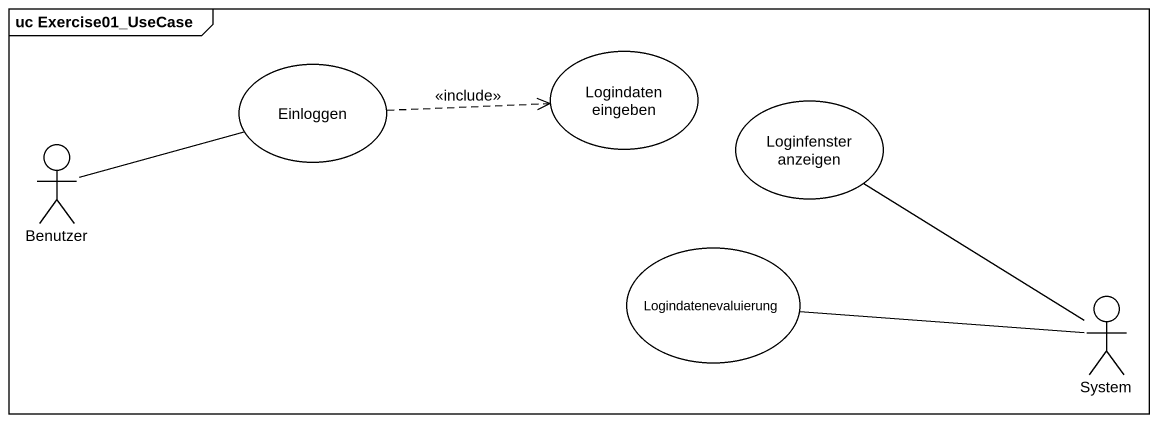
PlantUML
@startuml
mainframe uc Exercise01_UseCase
usecase Einloggen
usecase "Logindaten eingeben" as Logindaten_eingeben
actor Benutzer
usecase "Loginfenster anzeigen" as Loginfenster_anzeigen
usecase Logindatenevaluierung
actor System
Einloggen .right.> Logindaten_eingeben : <<include>>
Benutzer -right- Einloggen
System -up- Loginfenster_anzeigen
System -left- Logindatenevaluierung
@enduml
